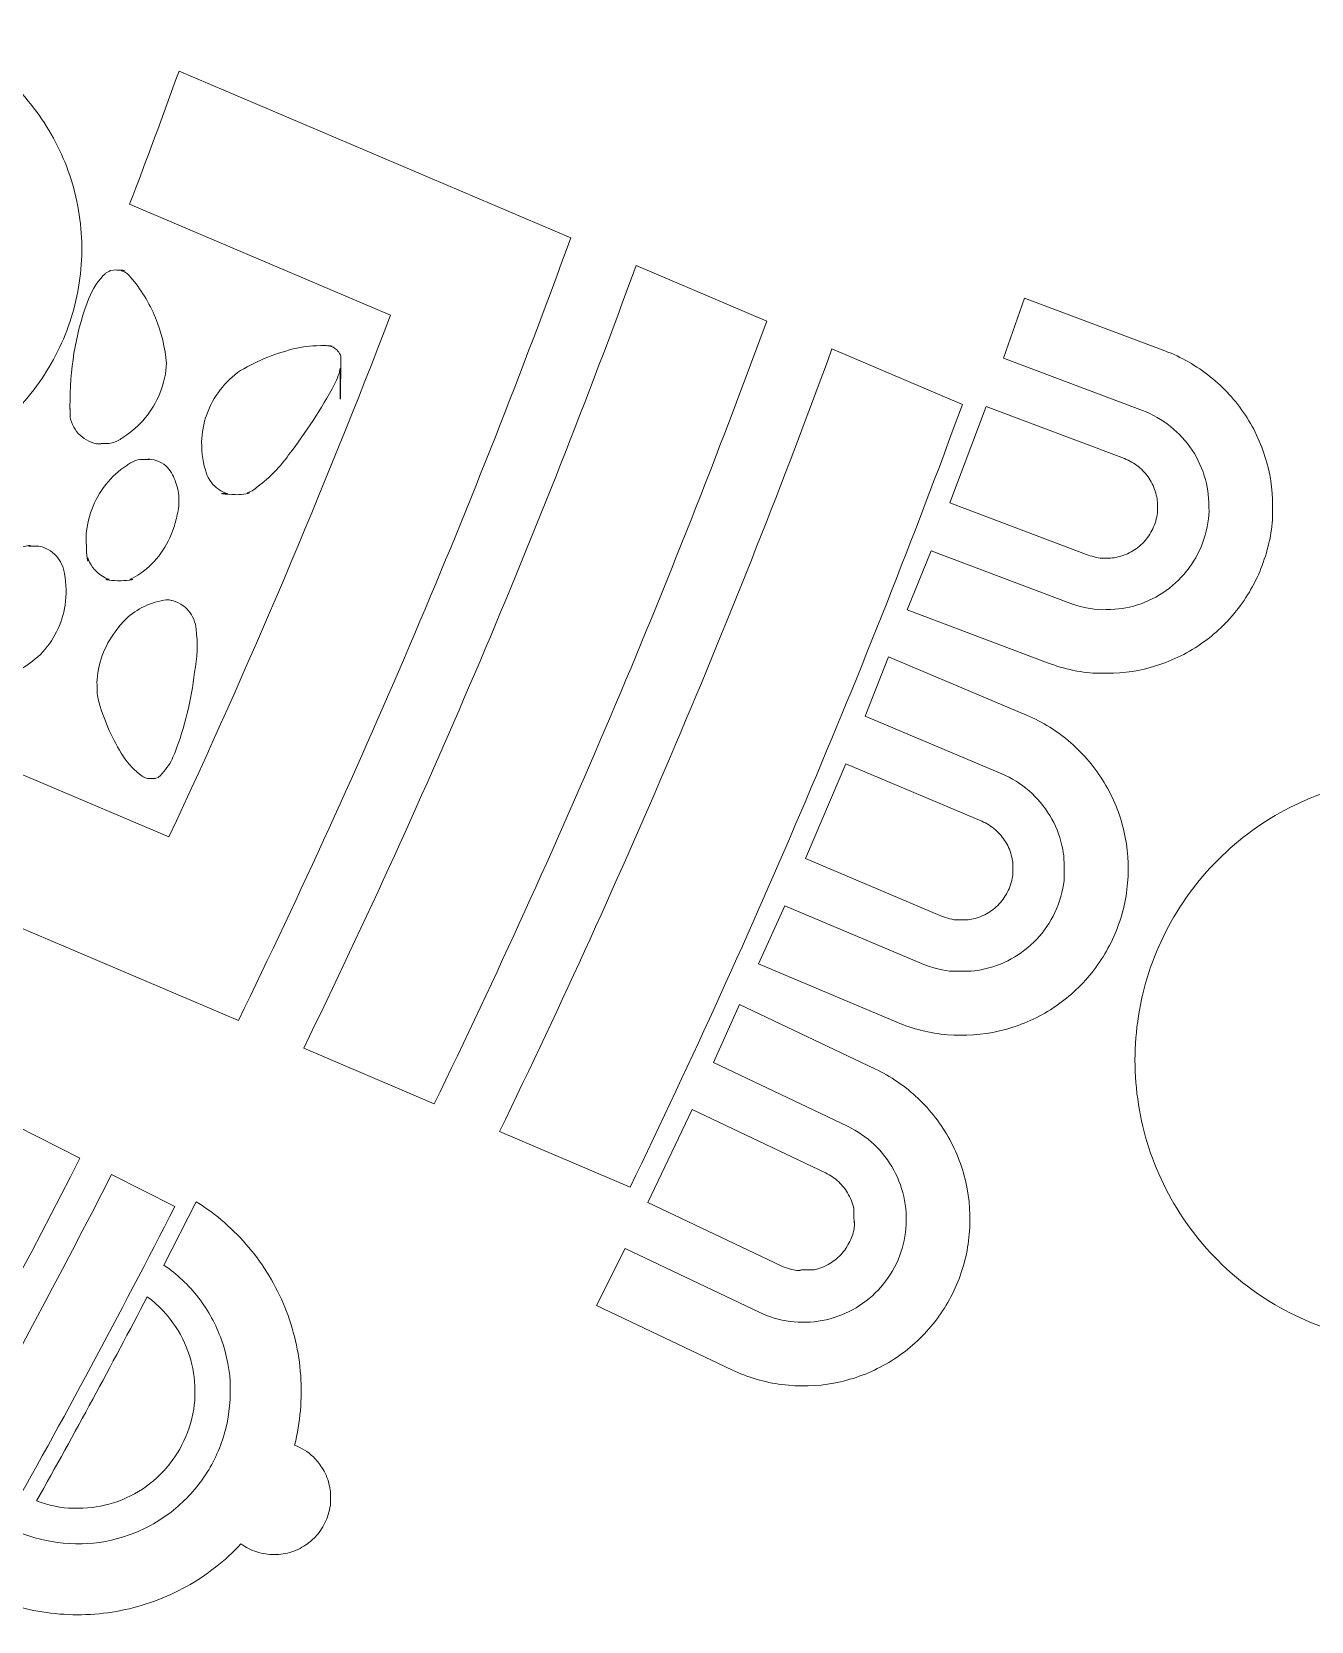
# Model space of a CAD drawing. Header units: millimetres. Extents: x -216 to 235, y -247 to 205.
# Drawn here: x 136.06 to 158.51, y -94.74 to -66.85 of the extents above; entities that cross this region are included whole.
import ezdxf

# ---------------------------------------------------------------- set-up
doc = ezdxf.new("R2010")
doc.units = ezdxf.units.MM
doc.header["$MEASUREMENT"] = 0
doc.layers.add('Camada 1', color=7, linetype='Continuous')

msp = doc.modelspace()

# ---------------------------------------------------------------- linework, layer by layer
at = {"layer": 'Camada 1', "color": 240, "lineweight": 18}
msp.add_open_spline([(40.386, -243.7514), (52.549, -242.0562), (64.5321, -239.369), (76.2543, -235.708), (76.2543, -235.708), (98.8911, -228.6351), (120.1427, -218.1082), (139.486, -204.3864), (139.486, -204.3864), (164.4969, -186.644), (185.4274, -164.233), (201.4217, -138.0695), (201.4217, -138.0695), (213.7717, -117.7741), (222.7947, -95.7966), (228.2686, -72.6782), (228.2686, -72.6782), (232.7664, -53.682), (234.7784, -34.2646), (234.2711, -14.7498), (234.2711, -14.7498), (233.6078, 8.9614), (229.2434, 32.277), (221.2854, 54.6227), (221.2854, 54.6227), (213.3274, 76.9685), (201.9717, 97.7943), (187.498, 116.5872), (187.498, 116.5872), (182.1139, 123.578), (176.3293, 130.2413), (170.1642, 136.5541), (170.1642, 136.5541), (153.5928, 153.4769), (134.5781, 167.599), (113.5883, 178.5727), (113.5883, 178.5727), (92.5985, 189.5464), (70.1505, 197.1015), (46.7969, 201.0519), (46.7969, 201.0519), (39.0919, 202.3552), (31.3295, 203.2562), (23.5308, 203.7524), (23.5308, 203.7524), (0.054, 205.2792), (-23.3725, 203.1146), (-46.1721, 197.3119), (-46.1721, 197.3119), (-57.2082, 194.503), (-67.9982, 190.8615), (-78.4793, 186.4083), (-78.4793, 186.4083), (-100.2525, 177.1917), (-120.3159, 164.6826), (-138.1754, 149.1888), (-138.1754, 149.1888), (-156.0349, 133.6951), (-171.2507, 115.5983), (-183.4483, 95.344), (-183.4483, 95.344), (-190.4371, 83.7389), (-196.3515, 71.5511), (-201.1434, 58.8799), (-201.1434, 58.8799), (-210.746, 33.3304), (-215.639, 6.4782), (-215.6655, -20.8162), (-215.6655, -20.8162), (-215.6885, -44.4186), (-212.0189, -67.7341), (-204.7472, -90.1884), (-204.7472, -90.1884), (-197.4754, -112.6427), (-186.7806, -133.683), (-172.926, -152.7913), (-172.926, -152.7913), (-167.4686, -160.3181), (-161.5547, -167.4917), (-155.2071, -174.2846)], degree=3, knots=[0, 0, 0, 0, 0.047619, 0.047619, 0.047619, 0.047619, 0.0952381, 0.0952381, 0.0952381, 0.0952381, 0.1428571, 0.1428571, 0.1428571, 0.1428571, 0.1904762, 0.1904762, 0.1904762, 0.1904762, 0.2380952, 0.2380952, 0.2380952, 0.2380952, 0.2857143, 0.2857143, 0.2857143, 0.2857143, 0.3333333, 0.3333333, 0.3333333, 0.3333333, 0.3809524, 0.3809524, 0.3809524, 0.3809524, 0.4285714, 0.4285714, 0.4285714, 0.4285714, 0.4761905, 0.4761905, 0.4761905, 0.4761905, 0.5238095, 0.5238095, 0.5238095, 0.5238095, 0.5714286, 0.5714286, 0.5714286, 0.5714286, 0.6190476, 0.6190476, 0.6190476, 0.6190476, 0.6666667, 0.6666667, 0.6666667, 0.6666667, 0.7142857, 0.7142857, 0.7142857, 0.7142857, 0.7619048, 0.7619048, 0.7619048, 0.7619048, 0.8095238, 0.8095238, 0.8095238, 0.8095238, 0.8571429, 0.8571429, 0.8571429, 0.8571429, 0.9047619, 0.9047619, 0.9047619, 0.9047619, 1, 1, 1, 1], dxfattribs=at)
at = {"layer": 'Camada 1', "color": 250, "lineweight": 18}
for points, knots in [([(169.4556, 135.5004), (152.9965, 152.348), (134.1044, 166.4135), (113.2447, 177.3504), (113.2447, 177.3504), (92.385, 188.2873), (70.0712, 195.8264), (46.8527, 199.782), (46.8527, 199.782), (39.1901, 201.0875), (31.4701, 201.9926), (23.7134, 202.4951), (23.7134, 202.4951), (0.3708, 204.0413), (-22.9262, 201.9169), (-45.6041, 196.1741), (-45.6041, 196.1741), (-56.5864, 193.3931), (-67.3248, 189.7829), (-77.7567, 185.3645), (-77.7567, 185.3645), (-99.4202, 176.2238), (-119.3871, 163.8067), (-137.1658, 148.419), (-137.1658, 148.419), (-154.9444, 133.0313), (-170.097, 115.0518), (-182.2504, 94.9233), (-182.2504, 94.9233), (-189.2131, 83.3915), (-195.1084, 71.2792), (-199.8881, 58.6848), (-199.8881, 58.6848), (-209.4979, 33.2044), (-214.3954, 6.4161), (-214.4225, -20.8161), (-214.4225, -20.8161), (-214.4225, -44.3152), (-210.6959, -67.68), (-203.3914, -90.0987), (-203.3914, -90.0987), (-196.087, -112.5174), (-185.3655, -133.5174), (-171.4908, -152.5816), (-171.4908, -152.5816), (-166.2338, -159.8049), (-160.555, -166.7015), (-154.4747, -173.2469), (-154.4747, -173.2469), (-138.5335, -190.4321), (-120.1002, -204.912), (-99.6287, -216.33), (-99.6287, -216.33), (-77.9909, -228.3986), (-54.6567, -236.727), (-30.2673, -241.0865), (-30.2673, -241.0865), (-7.2069, -245.2627), (16.2229, -245.78), (39.4452, -242.6257)], [0, 0, 0, 0, 0.0625, 0.0625, 0.0625, 0.0625, 0.125, 0.125, 0.125, 0.125, 0.1875, 0.1875, 0.1875, 0.1875, 0.25, 0.25, 0.25, 0.25, 0.3125, 0.3125, 0.3125, 0.3125, 0.375, 0.375, 0.375, 0.375, 0.4375, 0.4375, 0.4375, 0.4375, 0.5, 0.5, 0.5, 0.5, 0.5625, 0.5625, 0.5625, 0.5625, 0.625, 0.625, 0.625, 0.625, 0.6875, 0.6875, 0.6875, 0.6875, 0.75, 0.75, 0.75, 0.75, 0.8125, 0.8125, 0.8125, 0.8125, 0.875, 0.875, 0.875, 0.875, 1, 1, 1, 1]), ([(99.0752, -223.5108), (120.3873, -214.0775), (139.9613, -201.4264), (157.3152, -185.869), (157.3152, -185.869), (174.6691, -170.3116), (189.3757, -152.2309), (201.0728, -132.0723), (201.0728, -132.0723), (204.8494, -125.5637), (208.2899, -118.8715), (211.3855, -112.0128), (211.3855, -112.0128), (220.9957, -90.6018), (227.1381, -67.9511), (229.6616, -44.6183), (229.6616, -44.6183), (230.6264, -35.6978), (231.0521, -26.7353), (230.9373, -17.7634), (230.9373, -17.7634), (230.6204, 5.5261), (226.664, 28.4794), (219.1656, 50.5313), (219.1656, 50.5313), (211.6673, 72.5831), (200.8116, 93.1904), (186.8659, 111.8459), (186.8659, 111.8459), (180.4775, 120.3917), (173.4894, 128.4544), (165.9379, 135.9921), (165.9379, 135.9921), (163.2606, 138.6646), (160.5161, 141.2679), (157.7061, 143.8004)], [0, 0, 0, 0, 0.1, 0.1, 0.1, 0.1, 0.2, 0.2, 0.2, 0.2, 0.3, 0.3, 0.3, 0.3, 0.4, 0.4, 0.4, 0.4, 0.5, 0.5, 0.5, 0.5, 0.6, 0.6, 0.6, 0.6, 0.7, 0.7, 0.7, 0.7, 0.8, 0.8, 0.8, 0.8, 1, 1, 1, 1]), ([(60.7714, 142.4533), (77.9787, 137.0124), (94.123, 128.9467), (108.8068, 118.4548), (108.8068, 118.4548), (124.9538, 106.9173), (138.8796, 92.7784), (150.1705, 76.4581), (150.1705, 76.4581), (160.415, 61.5908), (168.2076, 45.304), (173.3565, 27.9986), (173.3565, 27.9986), (178.6945, 10.0576), (181.054, -8.5113), (180.3726, -27.2172), (180.3726, -27.2172), (179.6985, -45.2033), (176.219, -62.8625), (170.0198, -79.76), (170.0198, -79.76), (163.8206, -96.6575), (155.0545, -112.3772), (143.9371, -126.532), (143.9371, -126.532), (140.0032, -131.5408), (135.7961, -136.3224), (131.3289, -140.8621), (131.3289, -140.8621), (122.0238, -150.3182), (111.6907, -158.6385), (100.4673, -165.7122)], [0, 0, 0, 0, 0.1111111, 0.1111111, 0.1111111, 0.1111111, 0.2222222, 0.2222222, 0.2222222, 0.2222222, 0.3333333, 0.3333333, 0.3333333, 0.3333333, 0.4444444, 0.4444444, 0.4444444, 0.4444444, 0.5555556, 0.5555556, 0.5555556, 0.5555556, 0.6666667, 0.6666667, 0.6666667, 0.6666667, 0.7777778, 0.7777778, 0.7777778, 0.7777778, 1, 1, 1, 1]), ([(157.7781, 142.3947), (174.8588, 126.9372), (189.3112, 108.9981), (200.7793, 89.0189), (200.7793, 89.0189), (208.9387, 74.804), (215.4585, 59.7664), (220.2569, 44.0943), (220.2569, 44.0943), (227.0855, 21.7894), (230.3409, -1.3091), (229.9427, -24.6323), (229.9427, -24.6323), (229.7943, -33.3264), (229.1356, -41.9967), (227.9688, -50.6134), (227.9688, -50.6134), (224.8247, -73.616), (218.1209, -95.8435), (208.0225, -116.7486), (208.0225, -116.7486), (198.742, -135.9605), (186.7927, -153.6364), (172.4235, -169.4081), (172.4235, -169.4081), (151.9431, -191.8875), (127.3193, -209.7323), (99.5812, -222.1967)], [0, 0, 0, 0, 0.125, 0.125, 0.125, 0.125, 0.25, 0.25, 0.25, 0.25, 0.375, 0.375, 0.375, 0.375, 0.5, 0.5, 0.5, 0.5, 0.625, 0.625, 0.625, 0.625, 0.75, 0.75, 0.75, 0.75, 1, 1, 1, 1]), ([(99.8055, -164.6599), (114.881, -155.2167), (128.2937, -143.5315), (139.7132, -129.8919), (139.7132, -129.8919), (152.7839, -114.2803), (162.8561, -96.5853), (169.6061, -77.3759), (169.6061, -77.3759), (175.5536, -60.4675), (178.7829, -42.8368), (179.2144, -24.9179), (179.2144, -24.9179), (179.4625, -14.612), (178.7772, -4.3259), (177.1642, 5.8561), (177.1642, 5.8561), (174.3321, 23.5449), (168.7678, 40.5729), (160.6081, 56.5209), (160.6081, 56.5209), (152.4838, 72.3997), (141.9854, 86.8191), (129.3689, 99.4273), (129.3689, 99.4273), (116.7368, 112.0511), (102.2854, 122.5434), (86.3705, 130.6458), (86.3705, 130.6458), (78.0161, 134.8992), (69.3387, 138.4478), (60.3979, 141.2675)], [0, 0, 0, 0, 0.1111111, 0.1111111, 0.1111111, 0.1111111, 0.2222222, 0.2222222, 0.2222222, 0.2222222, 0.3333333, 0.3333333, 0.3333333, 0.3333333, 0.4444444, 0.4444444, 0.4444444, 0.4444444, 0.5555556, 0.5555556, 0.5555556, 0.5555556, 0.6666667, 0.6666667, 0.6666667, 0.6666667, 0.7777778, 0.7777778, 0.7777778, 0.7777778, 1, 1, 1, 1]), ([(39.4452, -242.6257), (51.8039, -240.947), (63.9786, -238.2392), (75.8837, -234.5214), (75.8837, -234.5214), (98.4034, -227.4817), (119.5445, -217.0058), (138.7865, -203.3516), (138.7865, -203.3516), (162.3398, -186.6382), (182.2735, -165.7398), (197.8558, -141.4234), (197.8558, -141.4234), (210.5592, -121.5071), (219.9906, -99.8488), (225.9178, -76.9817), (225.9178, -76.9817), (231.1662, -56.7331), (233.5541, -35.952), (233.035, -15.0406), (233.035, -15.0406), (232.4527, 8.4214), (228.2073, 31.5036), (220.4032, 53.6376), (220.4032, 53.6376), (212.5992, 75.7714), (201.4288, 96.412), (187.1669, 115.0511), (187.1669, 115.0511), (181.6804, 122.2215), (175.7693, 129.0463), (169.4555, 135.5004)], [0, 0, 0, 0, 0.1111111, 0.1111111, 0.1111111, 0.1111111, 0.2222222, 0.2222222, 0.2222222, 0.2222222, 0.3333333, 0.3333333, 0.3333333, 0.3333333, 0.4444444, 0.4444444, 0.4444444, 0.4444444, 0.5555556, 0.5555556, 0.5555556, 0.5555556, 0.6666667, 0.6666667, 0.6666667, 0.6666667, 0.7777778, 0.7777778, 0.7777778, 0.7777778, 1, 1, 1, 1]), ([(148.7192, 133.8278), (164.905, 119.3146), (178.6212, 102.4479), (189.53, 83.6432), (189.53, 83.6432), (198.4411, 68.2822), (205.3104, 51.9059), (210.0247, 34.7844), (210.0247, 34.7844), (217.5235, 7.5444), (219.4373, -20.6439), (215.6891, -48.6475), (215.6891, -48.6475), (212.7593, -70.3435), (206.4715, -91.3141), (196.9806, -111.043), (196.9806, -111.043), (188.8786, -127.8847), (178.5954, -143.4905), (166.316, -157.5797), (166.316, -157.5797), (149.2138, -177.2025), (128.7813, -193.3288), (105.7217, -205.4035), (105.7217, -205.4035), (105.5479, -205.7723), (105.3184, -206.1094), (105.039, -206.4064), (105.039, -206.4064), (104.8151, -206.6446), (104.5629, -206.8527), (104.2866, -207.0274), (104.2866, -207.0274), (104.2866, -207.2716), (104.248, -207.5139), (104.1722, -207.7466), (104.1722, -207.7466), (104.0964, -207.9793), (103.9852, -208.1974), (103.8412, -208.3953), (103.8412, -208.3953), (103.779, -208.4809), (103.711, -208.562), (103.6377, -208.6384), (103.6377, -208.6384), (103.4563, -208.8272), (103.2565, -208.9964), (103.0404, -209.1442), (103.0404, -209.1442), (103.0124, -209.6654), (102.9156, -210.1783), (102.7516, -210.6738), (102.7516, -210.6738), (102.6789, -210.8857), (102.5739, -211.0836), (102.4393, -211.2627), (102.4393, -211.2627), (102.3046, -211.4418), (102.1436, -211.5977), (101.9602, -211.7264)], [0, 0, 0, 0, 0.0625, 0.0625, 0.0625, 0.0625, 0.125, 0.125, 0.125, 0.125, 0.1875, 0.1875, 0.1875, 0.1875, 0.25, 0.25, 0.25, 0.25, 0.3125, 0.3125, 0.3125, 0.3125, 0.375, 0.375, 0.375, 0.375, 0.4375, 0.4375, 0.4375, 0.4375, 0.5, 0.5, 0.5, 0.5, 0.5625, 0.5625, 0.5625, 0.5625, 0.625, 0.625, 0.625, 0.625, 0.6875, 0.6875, 0.6875, 0.6875, 0.75, 0.75, 0.75, 0.75, 0.8125, 0.8125, 0.8125, 0.8125, 0.875, 0.875, 0.875, 0.875, 1, 1, 1, 1]), ([(134.4027, -66.9068), (134.7974, -67.0656), (135.1625, -67.2843), (135.4888, -67.5575), (135.4888, -67.5575), (135.8151, -67.8305), (136.0947, -68.1514), (136.3206, -68.5119), (136.3206, -68.5119), (136.5466, -68.8725), (136.7133, -69.264), (136.8168, -69.6767), (136.8168, -69.6767), (136.9203, -70.0895), (136.9579, -70.5133), (136.9288, -70.9378), (136.9288, -70.9378), (136.8996, -71.3624), (136.8045, -71.7771), (136.6456, -72.1719), (136.6456, -72.1719), (136.4866, -72.5666), (136.268, -72.9316), (135.9949, -73.258), (135.9949, -73.258), (135.7218, -73.5843), (135.401, -73.8638), (135.0404, -74.0898), (135.0404, -74.0898), (134.6798, -74.3158), (134.2883, -74.4825), (133.8756, -74.586), (133.8756, -74.586), (133.4628, -74.6895), (133.039, -74.7271), (132.6145, -74.698), (132.6145, -74.698), (132.19, -74.6688), (131.7752, -74.5736), (131.3805, -74.4147)], [0, 0, 0, 0, 0.0909091, 0.0909091, 0.0909091, 0.0909091, 0.1818182, 0.1818182, 0.1818182, 0.1818182, 0.2727273, 0.2727273, 0.2727273, 0.2727273, 0.3636364, 0.3636364, 0.3636364, 0.3636364, 0.4545455, 0.4545455, 0.4545455, 0.4545455, 0.5454545, 0.5454545, 0.5454545, 0.5454545, 0.6363636, 0.6363636, 0.6363636, 0.6363636, 0.7272727, 0.7272727, 0.7272727, 0.7272727, 0.8181818, 0.8181818, 0.8181818, 0.8181818, 1, 1, 1, 1]), ([(137.7899, -71.1527), (137.7899, -71.1429), (137.7285, -71.0855), (137.7181, -71.0855), (137.7181, -71.0855), (137.74, -71.0855), (137.6446, -71.0437), (137.6289, -71.0437), (137.6289, -71.0437), (137.7981, -71.0437), (137.5696, -71.0315), (137.5313, -71.0315), (137.5313, -71.0315), (137.5022, -71.0315), (137.3652, -71.0501), (137.4346, -71.0501), (137.4346, -71.0501), (137.4206, -71.0501), (137.3298, -71.0976), (137.3484, -71.0976), (137.3484, -71.0976), (137.3463, -71.0976), (137.3263, -71.1161), (137.3162, -71.1265), (137.3162, -71.1265), (137.1905, -71.2671), (137.0941, -71.4292), (137.0306, -71.6068), (137.0306, -71.6068), (136.8204, -72.1943), (136.7308, -72.7658), (136.7308, -73.4338), (136.7308, -73.4338), (136.7308, -73.5645), (136.7364, -73.3167), (136.7364, -73.6155), (136.7364, -73.6155), (136.7364, -73.6502), (136.7684, -73.733), (136.7979, -73.7866), (136.7979, -73.7866), (136.8273, -73.8401), (136.8647, -73.8884), (136.9092, -73.9302), (136.9092, -73.9302), (136.9537, -73.9721), (137.0042, -74.0065), (137.0595, -74.0325), (137.0595, -74.0325), (137.1147, -74.0585), (137.1937, -74.0833), (137.234, -74.0833), (137.234, -74.0833), (137.3647, -74.0833), (137.117, -74.0777), (137.4157, -74.0777), (137.4157, -74.0777), (137.4504, -74.0777), (137.5332, -74.0457), (137.5867, -74.0163), (137.5867, -74.0163), (137.6175, -73.9993), (137.6467, -73.9797), (137.674, -73.9575), (137.674, -73.9575), (137.8168, -73.868), (137.9438, -73.7571), (138.0519, -73.6278), (138.0519, -73.6278), (138.16, -73.4985), (138.2466, -73.3538), (138.3095, -73.1974), (138.3095, -73.1974), (138.377, -73.0294), (138.4236, -72.826), (138.4236, -72.6717)], [0, 0, 0, 0, 0.05, 0.05, 0.05, 0.05, 0.1, 0.1, 0.1, 0.1, 0.15, 0.15, 0.15, 0.15, 0.2, 0.2, 0.2, 0.2, 0.25, 0.25, 0.25, 0.25, 0.3, 0.3, 0.3, 0.3, 0.35, 0.35, 0.35, 0.35, 0.4, 0.4, 0.4, 0.4, 0.45, 0.45, 0.45, 0.45, 0.5, 0.5, 0.5, 0.5, 0.55, 0.55, 0.55, 0.55, 0.6, 0.6, 0.6, 0.6, 0.65, 0.65, 0.65, 0.65, 0.7, 0.7, 0.7, 0.7, 0.75, 0.75, 0.75, 0.75, 0.8, 0.8, 0.8, 0.8, 0.85, 0.85, 0.85, 0.85, 0.9, 0.9, 0.9, 0.9, 1, 1, 1, 1]), ([(138.4236, -72.6717), (138.4018, -72.3949), (138.3371, -72.1249), (138.2309, -71.8683), (138.2309, -71.8683), (138.1228, -71.6072), (137.9746, -71.3667), (137.7899, -71.1527)], [0, 0, 0, 0, 0.3333333, 0.3333333, 0.3333333, 0.3333333, 1, 1, 1, 1]), ([(153.1128, -72.578), (153.1128, -72.578), (153.4818, -71.5233), (153.4818, -71.5233), (153.4818, -71.5233), (153.4818, -71.5233), (155.9442, -72.4511), (155.9442, -72.4511)], [0, 0, 0, 0, 0.3333333, 0.3333333, 0.3333333, 0.3333333, 1, 1, 1, 1]), ([(141.2936, -72.3695), (141.4103, -72.3695), (141.2414, -72.3589), (141.2103, -72.3589), (141.2103, -72.3589), (140.9826, -72.3589), (140.875, -72.3639), (140.7113, -72.4021), (140.7113, -72.4021), (140.363, -72.4834), (140.0308, -72.6161), (139.7223, -72.797), (139.7223, -72.797), (139.5863, -72.8903), (139.4666, -73.0037), (139.3661, -73.1345), (139.3661, -73.1345), (139.2657, -73.2652), (139.1868, -73.41), (139.1317, -73.5654), (139.1317, -73.5654), (139.0765, -73.7208), (139.0419, -73.8994), (139.0419, -74.0477), (139.0419, -74.0477), (139.0419, -74.2588), (139.0661, -74.4266), (139.1289, -74.6066), (139.1289, -74.6066), (139.1289, -74.6315), (139.1768, -74.7129), (139.2127, -74.7591), (139.2127, -74.7591), (139.2485, -74.8053), (139.2911, -74.8454), (139.3395, -74.8783), (139.3395, -74.8783), (139.3878, -74.9111), (139.4693, -74.9524), (139.4969, -74.9524), (139.4969, -74.9524), (139.209, -74.9524), (139.6023, -74.9743), (139.6695, -74.9743), (139.6695, -74.9743), (139.7213, -74.9743), (139.9652, -74.9417), (139.8404, -74.9417), (139.8404, -74.9417), (139.8756, -74.9417), (139.9712, -74.8797), (140.0251, -74.831), (140.0251, -74.831), (140.2355, -74.676), (140.4181, -74.4892), (140.5682, -74.2753), (140.5682, -74.2753), (140.8713, -73.8853), (141.1405, -73.4712), (141.3739, -73.0358), (141.3739, -73.0358), (141.4208, -72.9484), (141.471, -72.8148), (141.471, -72.7571), (141.471, -72.7571), (141.471, -74.0376), (141.4848, -72.6438), (141.4848, -72.5458), (141.4848, -72.5458), (141.4848, -72.5332), (141.441, -72.4509), (141.441, -72.4677), (141.441, -72.4677), (141.441, -72.4588), (141.3846, -72.4069), (141.3751, -72.4069), (141.3751, -72.4069), (141.3954, -72.4069), (141.3081, -72.3695), (141.2936, -72.3695)], [0, 0, 0, 0, 0.047619, 0.047619, 0.047619, 0.047619, 0.0952381, 0.0952381, 0.0952381, 0.0952381, 0.1428571, 0.1428571, 0.1428571, 0.1428571, 0.1904762, 0.1904762, 0.1904762, 0.1904762, 0.2380952, 0.2380952, 0.2380952, 0.2380952, 0.2857143, 0.2857143, 0.2857143, 0.2857143, 0.3333333, 0.3333333, 0.3333333, 0.3333333, 0.3809524, 0.3809524, 0.3809524, 0.3809524, 0.4285714, 0.4285714, 0.4285714, 0.4285714, 0.4761905, 0.4761905, 0.4761905, 0.4761905, 0.5238095, 0.5238095, 0.5238095, 0.5238095, 0.5714286, 0.5714286, 0.5714286, 0.5714286, 0.6190476, 0.6190476, 0.6190476, 0.6190476, 0.6666667, 0.6666667, 0.6666667, 0.6666667, 0.7142857, 0.7142857, 0.7142857, 0.7142857, 0.7619048, 0.7619048, 0.7619048, 0.7619048, 0.8095238, 0.8095238, 0.8095238, 0.8095238, 0.8571429, 0.8571429, 0.8571429, 0.8571429, 0.9047619, 0.9047619, 0.9047619, 0.9047619, 1, 1, 1, 1]), ([(155.9442, -72.4511), (156.2319, -72.5595), (156.4991, -72.7116), (156.7392, -72.9036), (156.7392, -72.9036), (156.9793, -73.0955), (157.1864, -73.3227), (157.3554, -73.5795), (157.3554, -73.5795), (157.5244, -73.8363), (157.6512, -74.1163), (157.7326, -74.4127), (157.7326, -74.4127), (157.814, -74.7092), (157.8338, -74.9407), (157.8338, -75.3218), (157.8338, -75.3218), (157.8338, -75.5799), (157.7576, -75.93), (157.6492, -76.2176), (157.6492, -76.2176), (157.5408, -76.5053), (157.3888, -76.7725), (157.1968, -77.0126), (157.1968, -77.0126), (157.0048, -77.2526), (156.7776, -77.4597), (156.5209, -77.6288), (156.5209, -77.6288), (156.2641, -77.7978), (155.9841, -77.9246), (155.6876, -78.006), (155.6876, -78.006), (155.3912, -78.0874), (155.1596, -78.1072), (154.7786, -78.1072), (154.7786, -78.1072), (154.5205, -78.1072), (154.1704, -78.031), (153.8828, -77.9226)], [0, 0, 0, 0, 0.0909091, 0.0909091, 0.0909091, 0.0909091, 0.1818182, 0.1818182, 0.1818182, 0.1818182, 0.2727273, 0.2727273, 0.2727273, 0.2727273, 0.3636364, 0.3636364, 0.3636364, 0.3636364, 0.4545455, 0.4545455, 0.4545455, 0.4545455, 0.5454545, 0.5454545, 0.5454545, 0.5454545, 0.6363636, 0.6363636, 0.6363636, 0.6363636, 0.7272727, 0.7272727, 0.7272727, 0.7272727, 0.8181818, 0.8181818, 0.8181818, 0.8181818, 1, 1, 1, 1]), ([(155.232, -74.3417), (155.232, -74.3417), (152.8072, -73.4281), (152.8072, -73.4281), (152.8072, -73.4281), (152.8072, -73.4281), (152.1715, -75.1189), (152.1715, -75.1189), (152.1715, -75.1189), (152.1715, -75.1189), (154.595, -76.0321), (154.595, -76.0321)], [0, 0, 0, 0, 0.25, 0.25, 0.25, 0.25, 0.5, 0.5, 0.5, 0.5, 1, 1, 1, 1]), ([(154.2766, -76.8772), (154.4544, -76.9442), (154.6707, -76.9913), (154.8301, -76.9913), (154.8301, -76.9913), (155.0656, -76.9913), (155.2087, -76.9791), (155.3918, -76.9288), (155.3918, -76.9288), (155.575, -76.8785), (155.748, -76.8002), (155.9067, -76.6957), (155.9067, -76.6957), (156.0654, -76.5913), (156.2057, -76.4633), (156.3244, -76.3149), (156.3244, -76.3149), (156.443, -76.1666), (156.5369, -76.0015), (156.6039, -75.8238), (156.6039, -75.8238), (156.6709, -75.646), (156.718, -75.4297), (156.718, -75.2702), (156.718, -75.2702), (156.718, -75.0348), (156.7057, -74.8917), (156.6554, -74.7085), (156.6554, -74.7085), (156.6051, -74.5254), (156.5268, -74.3523), (156.4224, -74.1937), (156.4224, -74.1937), (156.3179, -74.035), (156.19, -73.8946), (156.0416, -73.776), (156.0416, -73.776), (155.8932, -73.6574), (155.7282, -73.5635), (155.5504, -73.4965)], [0, 0, 0, 0, 0.0909091, 0.0909091, 0.0909091, 0.0909091, 0.1818182, 0.1818182, 0.1818182, 0.1818182, 0.2727273, 0.2727273, 0.2727273, 0.2727273, 0.3636364, 0.3636364, 0.3636364, 0.3636364, 0.4545455, 0.4545455, 0.4545455, 0.4545455, 0.5454545, 0.5454545, 0.5454545, 0.5454545, 0.6363636, 0.6363636, 0.6363636, 0.6363636, 0.7272727, 0.7272727, 0.7272727, 0.7272727, 0.8181818, 0.8181818, 0.8181818, 0.8181818, 1, 1, 1, 1]), ([(137.7789, -76.4578), (137.8008, -76.4578), (137.8775, -76.4181), (137.9218, -76.3885), (137.9218, -76.3885), (138.0613, -76.2954), (138.1845, -76.1817), (138.2884, -76.0501), (138.2884, -76.0501), (138.3924, -75.9185), (138.4744, -75.7723), (138.5325, -75.615), (138.5325, -75.615), (138.5636, -75.531), (138.5875, -75.4447), (138.6041, -75.3567), (138.6041, -75.3567), (138.6331, -75.26), (138.6443, -75.1704), (138.6443, -75.059), (138.6443, -75.059), (138.6443, -74.9667), (138.624, -74.8587), (138.5906, -74.7634), (138.5906, -74.7634), (138.5567, -74.6666), (138.5079, -74.5764), (138.4454, -74.4951), (138.4454, -74.4951), (138.4022, -74.4551), (138.3533, -74.4223), (138.3, -74.3976), (138.3, -74.3976), (138.2465, -74.3729), (138.1711, -74.3499), (138.1315, -74.3499), (138.1315, -74.3499), (138.0133, -74.3499), (138.2944, -74.3565), (137.9566, -74.3565), (137.9566, -74.3565), (137.9237, -74.3565), (137.8437, -74.3882), (137.7923, -74.4169), (137.7923, -74.4169), (137.7693, -74.4297), (137.7472, -74.4442), (137.7262, -74.4601), (137.7262, -74.4601), (137.5866, -74.5529), (137.4632, -74.6663), (137.359, -74.7976), (137.359, -74.7976), (137.2549, -74.929), (137.1726, -75.075), (137.1141, -75.2321), (137.1141, -75.2321), (137.0557, -75.3892), (137.0155, -75.5783), (137.0155, -75.721), (137.0155, -75.721), (137.0155, -75.8403), (137.0184, -75.5015), (137.0184, -75.9051), (137.0184, -75.9051), (137.0184, -75.9662), (137.0468, -76.2667), (137.0468, -76.0846), (137.0468, -76.0846), (137.0468, -76.1119), (137.0934, -76.1972), (137.1293, -76.2466), (137.1293, -76.2466), (137.1652, -76.296), (137.2084, -76.3393), (137.2578, -76.3752), (137.2578, -76.3752), (137.3072, -76.4111), (137.3925, -76.4577), (137.4198, -76.4577), (137.4198, -76.4577), (137.2383, -76.4577), (137.5382, -76.4862), (137.5993, -76.4862), (137.5993, -76.4862), (137.6604, -76.4862), (137.9609, -76.4578), (137.7789, -76.4578)], [0, 0, 0, 0, 0.0434783, 0.0434783, 0.0434783, 0.0434783, 0.0869565, 0.0869565, 0.0869565, 0.0869565, 0.1304348, 0.1304348, 0.1304348, 0.1304348, 0.173913, 0.173913, 0.173913, 0.173913, 0.2173913, 0.2173913, 0.2173913, 0.2173913, 0.2608696, 0.2608696, 0.2608696, 0.2608696, 0.3043478, 0.3043478, 0.3043478, 0.3043478, 0.3478261, 0.3478261, 0.3478261, 0.3478261, 0.3913043, 0.3913043, 0.3913043, 0.3913043, 0.4347826, 0.4347826, 0.4347826, 0.4347826, 0.4782609, 0.4782609, 0.4782609, 0.4782609, 0.5217391, 0.5217391, 0.5217391, 0.5217391, 0.5652174, 0.5652174, 0.5652174, 0.5652174, 0.6086957, 0.6086957, 0.6086957, 0.6086957, 0.6521739, 0.6521739, 0.6521739, 0.6521739, 0.6956522, 0.6956522, 0.6956522, 0.6956522, 0.7391304, 0.7391304, 0.7391304, 0.7391304, 0.7826087, 0.7826087, 0.7826087, 0.7826087, 0.826087, 0.826087, 0.826087, 0.826087, 0.8695652, 0.8695652, 0.8695652, 0.8695652, 0.9130435, 0.9130435, 0.9130435, 0.9130435, 1, 1, 1, 1]), ([(155.6189, -75.7509), (155.6783, -75.6767), (155.7252, -75.5942), (155.7587, -75.5053), (155.7587, -75.5053), (155.7922, -75.4165), (155.8157, -75.3083), (155.8157, -75.2285), (155.8157, -75.2285), (155.8157, -75.1108), (155.8096, -75.0393), (155.7845, -74.9477), (155.7845, -74.9477), (155.7593, -74.8561), (155.7201, -74.7696), (155.6679, -74.6903), (155.6679, -74.6903), (155.6157, -74.6109), (155.5517, -74.5408), (155.4776, -74.4815), (155.4776, -74.4815), (155.4034, -74.4221), (155.3208, -74.3752), (155.232, -74.3417)], [0, 0, 0, 0, 0.1428571, 0.1428571, 0.1428571, 0.1428571, 0.2857143, 0.2857143, 0.2857143, 0.2857143, 0.4285714, 0.4285714, 0.4285714, 0.4285714, 0.5714286, 0.5714286, 0.5714286, 0.5714286, 0.7142857, 0.7142857, 0.7142857, 0.7142857, 1, 1, 1, 1]), ([(154.595, -76.0321), (154.6839, -76.0655), (154.7921, -76.0891), (154.8718, -76.0891), (154.8718, -76.0891), (154.9896, -76.0891), (155.0611, -76.083), (155.1526, -76.0578), (155.1526, -76.0578), (155.2443, -76.0327), (155.3308, -75.9935), (155.4101, -75.9413), (155.4101, -75.9413), (155.4894, -75.8891), (155.5596, -75.8251), (155.6189, -75.7509)], [0, 0, 0, 0, 0.2, 0.2, 0.2, 0.2, 0.4, 0.4, 0.4, 0.4, 0.6, 0.6, 0.6, 0.6, 1, 1, 1, 1]), ([(136.5854, -76.1923), (136.561, -76.1386), (136.5284, -76.0895), (136.4886, -76.046), (136.4886, -76.046), (136.4487, -76.0026), (136.4026, -75.9659), (136.3513, -75.9369), (136.3513, -75.9369), (136.2999, -75.9078), (136.2195, -75.8755), (136.1869, -75.8755), (136.1869, -75.8755), (135.7962, -75.8755), (136.1249, -75.8679), (136.0117, -75.8679), (136.0117, -75.8679), (135.9715, -75.8679), (135.8963, -75.8903), (135.8426, -75.9148), (135.8426, -75.9148), (135.8177, -75.9262), (135.7938, -75.9393), (135.7709, -75.9541), (135.7709, -75.9541), (135.617, -76.0622), (135.4745, -76.185), (135.3448, -76.3212), (135.3448, -76.3212), (135.0004, -76.7134), (134.6969, -77.1383), (134.4374, -77.5913), (134.4374, -77.5913), (134.3765, -77.6977), (134.3329, -77.8122), (134.3079, -77.9323), (134.3079, -77.9323), (134.2947, -77.9954), (134.2841, -78.0751), (134.2841, -78.124), (134.2841, -78.124), (134.2841, -78.1533), (134.3023, -78.2915), (134.3023, -78.2201), (134.3023, -78.2201), (134.3023, -78.2341), (134.3492, -78.3247), (134.3492, -78.306), (134.3492, -78.306), (134.3492, -78.3158), (134.4101, -78.3731), (134.4204, -78.3731), (134.4204, -78.3731), (134.3988, -78.3731), (134.4935, -78.4149), (134.5089, -78.4149), (134.5089, -78.4149), (134.3531, -78.4149), (134.5685, -78.4274), (134.6059, -78.4274), (134.6059, -78.4274), (134.614, -78.4274), (134.6546, -78.4247), (134.6389, -78.4247), (134.6389, -78.4247), (134.8613, -78.4247), (135.1603, -78.3602), (135.4071, -78.2676), (135.4071, -78.2676), (135.7047, -78.156), (135.976, -77.9905), (136.2114, -77.7769), (136.2114, -77.7769), (136.3272, -77.6598), (136.4233, -77.526), (136.4973, -77.3788), (136.4973, -77.3788), (136.5713, -77.2316), (136.6213, -77.0746), (136.6462, -76.9118), (136.6462, -76.9118), (136.6742, -76.7284), (136.6695, -76.543), (136.6324, -76.3613)], [0, 0, 0, 0, 0.0454545, 0.0454545, 0.0454545, 0.0454545, 0.0909091, 0.0909091, 0.0909091, 0.0909091, 0.1363636, 0.1363636, 0.1363636, 0.1363636, 0.1818182, 0.1818182, 0.1818182, 0.1818182, 0.2272727, 0.2272727, 0.2272727, 0.2272727, 0.2727273, 0.2727273, 0.2727273, 0.2727273, 0.3181818, 0.3181818, 0.3181818, 0.3181818, 0.3636364, 0.3636364, 0.3636364, 0.3636364, 0.4090909, 0.4090909, 0.4090909, 0.4090909, 0.4545455, 0.4545455, 0.4545455, 0.4545455, 0.5, 0.5, 0.5, 0.5, 0.5454545, 0.5454545, 0.5454545, 0.5454545, 0.5909091, 0.5909091, 0.5909091, 0.5909091, 0.6363636, 0.6363636, 0.6363636, 0.6363636, 0.6818182, 0.6818182, 0.6818182, 0.6818182, 0.7272727, 0.7272727, 0.7272727, 0.7272727, 0.7727273, 0.7727273, 0.7727273, 0.7727273, 0.8181818, 0.8181818, 0.8181818, 0.8181818, 0.8636364, 0.8636364, 0.8636364, 0.8636364, 0.9090909, 0.9090909, 0.9090909, 0.9090909, 1, 1, 1, 1]), ([(153.8828, -77.9226), (153.8828, -77.9226), (151.4217, -76.9953), (151.4217, -76.9953), (151.4217, -76.9953), (151.4217, -76.9953), (151.8413, -75.9597), (151.8413, -75.9597), (151.8413, -75.9597), (151.8413, -75.9597), (154.2766, -76.8772), (154.2766, -76.8772)], [0, 0, 0, 0, 0.25, 0.25, 0.25, 0.25, 0.5, 0.5, 0.5, 0.5, 1, 1, 1, 1]), ([(138.5043, -79.648), (138.529, -79.603), (138.5506, -79.5566), (138.5691, -79.5087), (138.5691, -79.5087), (138.7457, -79.0514), (138.862, -78.5753), (138.9161, -78.0881), (138.9161, -78.0881), (138.9682, -77.8377), (138.9773, -77.5821), (138.9429, -77.3286), (138.9429, -77.3286), (138.9429, -77.2841), (138.9248, -77.2131), (138.9024, -77.1589), (138.9024, -77.1589), (138.88, -77.1047), (138.8494, -77.0547), (138.8114, -77.01), (138.8114, -77.01), (138.7734, -76.9654), (138.7289, -76.9272), (138.6789, -76.8965), (138.6789, -76.8965), (138.629, -76.8658), (138.5479, -76.8295), (138.5178, -76.8295), (138.5178, -76.8295), (138.5281, -76.8295), (138.4666, -76.8186), (138.4589, -76.8186), (138.4589, -76.8186), (138.3632, -76.8186), (138.2021, -76.8619), (138.082, -76.9131), (138.082, -76.9131), (137.9619, -76.9643), (137.8513, -77.0337), (137.7528, -77.1195), (137.7528, -77.1195), (137.6677, -77.1938), (137.5933, -77.2789), (137.5313, -77.3733), (137.5313, -77.3733), (137.4314, -77.5011), (137.3528, -77.6429), (137.2974, -77.7954), (137.2974, -77.7954), (137.2419, -77.9478), (137.2054, -78.1273), (137.2054, -78.2691), (137.2054, -78.2691), (137.2054, -78.3992), (137.2079, -78.4664), (137.2234, -78.5639), (137.2234, -78.5639), (137.3169, -78.8967), (137.4536, -79.214), (137.6312, -79.5105), (137.6312, -79.5105), (137.7157, -79.6514), (137.8239, -79.7751), (137.9524, -79.8775), (137.9524, -79.8775), (137.9765, -79.8993), (138.0209, -79.9302), (138.0334, -79.9302), (138.0334, -79.9302), (137.992, -79.9302), (138.1041, -79.9553), (138.1267, -79.9553), (138.1267, -79.9553), (138.1852, -79.9553), (137.9442, -79.9504), (138.2232, -79.9504), (138.2232, -79.9504), (138.2328, -79.9504), (138.2983, -79.9303), (138.285, -79.9303), (138.285, -79.9303), (138.3726, -79.8481), (138.4463, -79.7533), (138.5043, -79.648)], [0, 0, 0, 0, 0.0454545, 0.0454545, 0.0454545, 0.0454545, 0.0909091, 0.0909091, 0.0909091, 0.0909091, 0.1363636, 0.1363636, 0.1363636, 0.1363636, 0.1818182, 0.1818182, 0.1818182, 0.1818182, 0.2272727, 0.2272727, 0.2272727, 0.2272727, 0.2727273, 0.2727273, 0.2727273, 0.2727273, 0.3181818, 0.3181818, 0.3181818, 0.3181818, 0.3636364, 0.3636364, 0.3636364, 0.3636364, 0.4090909, 0.4090909, 0.4090909, 0.4090909, 0.4545455, 0.4545455, 0.4545455, 0.4545455, 0.5, 0.5, 0.5, 0.5, 0.5454545, 0.5454545, 0.5454545, 0.5454545, 0.5909091, 0.5909091, 0.5909091, 0.5909091, 0.6363636, 0.6363636, 0.6363636, 0.6363636, 0.6818182, 0.6818182, 0.6818182, 0.6818182, 0.7272727, 0.7272727, 0.7272727, 0.7272727, 0.7727273, 0.7727273, 0.7727273, 0.7727273, 0.8181818, 0.8181818, 0.8181818, 0.8181818, 0.8636364, 0.8636364, 0.8636364, 0.8636364, 0.9090909, 0.9090909, 0.9090909, 0.9090909, 1, 1, 1, 1]), ([(153.5152, -78.8425), (153.5152, -78.8425), (151.0928, -77.8185), (151.0928, -77.8185), (151.0928, -77.8185), (151.0928, -77.8185), (150.6833, -78.8582), (150.6833, -78.8582), (150.6833, -78.8582), (150.6833, -78.8582), (153.0803, -79.8714), (153.0803, -79.8714)], [0, 0, 0, 0, 0.25, 0.25, 0.25, 0.25, 0.5, 0.5, 0.5, 0.5, 1, 1, 1, 1]), ([(151.2389, -84.228), (151.522, -84.3477), (151.8204, -84.4216), (152.1267, -84.448), (152.1267, -84.448), (152.4329, -84.4743), (152.7396, -84.4524), (153.039, -84.3828), (153.039, -84.3828), (153.3384, -84.3132), (153.6233, -84.1976), (153.8865, -84.0388), (153.8865, -84.0388), (154.1498, -83.8801), (154.385, -83.6821), (154.5863, -83.4498), (154.5863, -83.4498), (154.7876, -83.2175), (154.9502, -82.9566), (155.0698, -82.6734), (155.0698, -82.6734), (155.1895, -82.3903), (155.2634, -82.0919), (155.2897, -81.7856), (155.2897, -81.7856), (155.3161, -81.4793), (155.2942, -81.1727), (155.2245, -80.8733), (155.2245, -80.8733), (155.1549, -80.5739), (155.0394, -80.289), (154.8806, -80.0257), (154.8806, -80.0257), (154.7219, -79.7625), (154.5239, -79.5273), (154.2916, -79.326), (154.2916, -79.326), (154.0593, -79.1246), (153.7984, -78.9621), (153.5152, -78.8425)], [0, 0, 0, 0, 0.0909091, 0.0909091, 0.0909091, 0.0909091, 0.1818182, 0.1818182, 0.1818182, 0.1818182, 0.2727273, 0.2727273, 0.2727273, 0.2727273, 0.3636364, 0.3636364, 0.3636364, 0.3636364, 0.4545455, 0.4545455, 0.4545455, 0.4545455, 0.5454545, 0.5454545, 0.5454545, 0.5454545, 0.6363636, 0.6363636, 0.6363636, 0.6363636, 0.7272727, 0.7272727, 0.7272727, 0.7272727, 0.8181818, 0.8181818, 0.8181818, 0.8181818, 1, 1, 1, 1]), ([(152.0254, -82.3672), (152.0254, -82.3672), (149.6387, -81.3584), (149.6387, -81.3584), (149.6387, -81.3584), (149.6387, -81.3584), (150.3431, -79.695), (150.3431, -79.695), (150.3431, -79.695), (150.3431, -79.695), (152.7287, -80.7033), (152.7287, -80.7033)], [0, 0, 0, 0, 0.25, 0.25, 0.25, 0.25, 0.5, 0.5, 0.5, 0.5, 1, 1, 1, 1]), ([(153.0803, -79.8714), (153.2553, -79.9453), (153.4165, -80.0457), (153.5601, -80.1701), (153.5601, -80.1701), (153.7036, -80.2945), (153.8259, -80.4399), (153.924, -80.6025), (153.924, -80.6025), (154.0221, -80.7652), (154.0935, -80.9412), (154.1365, -81.1262), (154.1365, -81.1262), (154.1795, -81.3112), (154.1768, -81.393), (154.1768, -81.6899)], [0, 0, 0, 0, 0.2, 0.2, 0.2, 0.2, 0.4, 0.4, 0.4, 0.4, 0.6, 0.6, 0.6, 0.6, 1, 1, 1, 1]), ([(159.6145, -79.983), (159.098, -80.0648), (158.6006, -80.2263), (158.1347, -80.4637), (158.1347, -80.4637), (157.6687, -80.7011), (157.2456, -81.0085), (156.8758, -81.3782), (156.8758, -81.3782), (156.506, -81.748), (156.1986, -82.171), (155.9612, -82.637), (155.9612, -82.637), (155.7238, -83.1029), (155.5622, -83.6002), (155.4803, -84.1167), (155.4803, -84.1167), (155.3985, -84.6332), (155.3985, -85.1562), (155.4802, -85.6727), (155.4802, -85.6727), (155.562, -86.1892), (155.7236, -86.6865), (155.961, -87.1525), (155.961, -87.1525), (156.1984, -87.6184), (156.5057, -88.0415), (156.8755, -88.4113), (156.8755, -88.4113), (157.2452, -88.7811), (157.6683, -89.0885), (158.1342, -89.326), (158.1342, -89.326), (158.6001, -89.5634), (159.0975, -89.725), (159.614, -89.8068), (159.614, -89.8068), (160.1305, -89.8887), (160.6534, -89.8887), (161.1699, -89.8069), (161.1699, -89.8069), (161.6864, -89.7251), (162.1838, -89.5636), (162.6497, -89.3262), (162.6497, -89.3262), (163.1965, -89.0476), (163.6831, -88.6737), (164.093, -88.2171), (164.093, -88.2171), (164.4423, -87.828), (164.7265, -87.3891), (164.9385, -86.9111), (164.9385, -86.9111), (165.1505, -86.4331), (165.2851, -85.9279), (165.339, -85.4078), (165.339, -85.4078), (165.393, -84.8877), (165.3649, -84.3655), (165.2554, -83.8542), (165.2554, -83.8542), (165.146, -83.3429), (164.9579, -82.855), (164.6959, -82.4026), (164.6959, -82.4026), (164.4789, -82.0279), (164.2151, -81.6847), (163.9089, -81.3786)], [0, 0, 0, 0, 0.0555556, 0.0555556, 0.0555556, 0.0555556, 0.1111111, 0.1111111, 0.1111111, 0.1111111, 0.1666667, 0.1666667, 0.1666667, 0.1666667, 0.2222222, 0.2222222, 0.2222222, 0.2222222, 0.2777778, 0.2777778, 0.2777778, 0.2777778, 0.3333333, 0.3333333, 0.3333333, 0.3333333, 0.3888889, 0.3888889, 0.3888889, 0.3888889, 0.4444444, 0.4444444, 0.4444444, 0.4444444, 0.5, 0.5, 0.5, 0.5, 0.5555556, 0.5555556, 0.5555556, 0.5555556, 0.6111111, 0.6111111, 0.6111111, 0.6111111, 0.6666667, 0.6666667, 0.6666667, 0.6666667, 0.7222222, 0.7222222, 0.7222222, 0.7222222, 0.7777778, 0.7777778, 0.7777778, 0.7777778, 0.8333333, 0.8333333, 0.8333333, 0.8333333, 0.8888889, 0.8888889, 0.8888889, 0.8888889, 1, 1, 1, 1]), ([(152.7287, -80.7033), (152.8162, -80.7403), (152.8968, -80.7905), (152.9686, -80.8527), (152.9686, -80.8527), (153.0403, -80.9149), (153.1015, -80.9876), (153.1505, -81.0689), (153.1505, -81.0689), (153.1996, -81.1502), (153.2353, -81.2382), (153.2568, -81.3307), (153.2568, -81.3307), (153.2783, -81.4232), (153.2769, -81.4641), (153.2769, -81.6126), (153.2769, -81.6126), (153.2769, -81.6828), (153.246, -81.7994), (153.209, -81.8869), (153.209, -81.8869), (153.172, -81.9743), (153.1218, -82.055), (153.0596, -82.1267)], [0, 0, 0, 0, 0.1428571, 0.1428571, 0.1428571, 0.1428571, 0.2857143, 0.2857143, 0.2857143, 0.2857143, 0.4285714, 0.4285714, 0.4285714, 0.4285714, 0.5714286, 0.5714286, 0.5714286, 0.5714286, 0.7142857, 0.7142857, 0.7142857, 0.7142857, 1, 1, 1, 1]), ([(154.1768, -81.6899), (154.1768, -81.8303), (154.1148, -82.0636), (154.0409, -82.2385), (154.0409, -82.2385), (153.967, -82.4135), (153.8666, -82.5747), (153.7421, -82.7183), (153.7421, -82.7183), (153.6177, -82.8618), (153.4724, -82.9841), (153.3098, -83.0822), (153.3098, -83.0822), (153.1471, -83.1803), (152.9711, -83.2517), (152.7861, -83.2947), (152.7861, -83.2947), (152.601, -83.3377), (152.5193, -83.335), (152.2223, -83.335), (152.2223, -83.335), (152.082, -83.335), (151.8487, -83.2731), (151.6738, -83.1991)], [0, 0, 0, 0, 0.1428571, 0.1428571, 0.1428571, 0.1428571, 0.2857143, 0.2857143, 0.2857143, 0.2857143, 0.4285714, 0.4285714, 0.4285714, 0.4285714, 0.5714286, 0.5714286, 0.5714286, 0.5714286, 0.7142857, 0.7142857, 0.7142857, 0.7142857, 1, 1, 1, 1]), ([(151.6738, -83.1991), (151.6738, -83.1991), (149.2744, -82.1849), (149.2744, -82.1849), (149.2744, -82.1849), (149.2744, -82.1849), (148.815, -83.2035), (148.815, -83.2035), (148.815, -83.2035), (148.815, -83.2035), (151.2389, -84.228), (151.2389, -84.228)], [0, 0, 0, 0, 0.25, 0.25, 0.25, 0.25, 0.5, 0.5, 0.5, 0.5, 1, 1, 1, 1]), ([(153.0596, -82.1267), (152.9974, -82.1985), (152.9248, -82.2597), (152.8434, -82.3087), (152.8434, -82.3087), (152.7621, -82.3577), (152.6741, -82.3935), (152.5816, -82.415), (152.5816, -82.415), (152.489, -82.4365), (152.4482, -82.4351), (152.2997, -82.4351), (152.2997, -82.4351), (152.2295, -82.4351), (152.1129, -82.4041), (152.0254, -82.3672)], [0, 0, 0, 0, 0.2, 0.2, 0.2, 0.2, 0.4, 0.4, 0.4, 0.4, 0.6, 0.6, 0.6, 0.6, 1, 1, 1, 1]), ([(150.8548, -85.046), (150.8548, -85.046), (148.4793, -83.9173), (148.4793, -83.9173), (148.4793, -83.9173), (148.4793, -83.9173), (148.0248, -84.9382), (148.0248, -84.9382), (148.0248, -84.9382), (148.0248, -84.9382), (150.3754, -86.055), (150.3754, -86.055)], [0, 0, 0, 0, 0.25, 0.25, 0.25, 0.25, 0.5, 0.5, 0.5, 0.5, 1, 1, 1, 1]), ([(148.3457, -90.3271), (148.6233, -90.459), (148.9182, -90.5459), (149.2231, -90.5856), (149.2231, -90.5856), (149.5279, -90.6252), (149.8352, -90.6167), (150.1373, -90.5603), (150.1373, -90.5603), (150.4395, -90.5038), (150.7292, -90.4007), (150.9991, -90.2536), (150.9991, -90.2536), (151.269, -90.1065), (151.5126, -89.919), (151.7239, -89.6957), (151.7239, -89.6957), (151.9351, -89.4724), (152.1089, -89.2188), (152.2408, -88.9411), (152.2408, -88.9411), (152.3727, -88.6635), (152.4596, -88.3686), (152.4993, -88.0638), (152.4993, -88.0638), (152.5389, -87.7589), (152.5304, -87.4516), (152.4739, -87.1495), (152.4739, -87.1495), (152.4175, -86.8473), (152.3144, -86.5576), (152.1673, -86.2877), (152.1673, -86.2877), (152.0202, -86.0178), (151.8327, -85.7742), (151.6094, -85.5629), (151.6094, -85.5629), (151.3861, -85.3516), (151.1325, -85.1779), (150.8548, -85.046)], [0, 0, 0, 0, 0.0909091, 0.0909091, 0.0909091, 0.0909091, 0.1818182, 0.1818182, 0.1818182, 0.1818182, 0.2727273, 0.2727273, 0.2727273, 0.2727273, 0.3636364, 0.3636364, 0.3636364, 0.3636364, 0.4545455, 0.4545455, 0.4545455, 0.4545455, 0.5454545, 0.5454545, 0.5454545, 0.5454545, 0.6363636, 0.6363636, 0.6363636, 0.6363636, 0.7272727, 0.7272727, 0.7272727, 0.7272727, 0.8181818, 0.8181818, 0.8181818, 0.8181818, 1, 1, 1, 1]), ([(149.2126, -88.5024), (149.2126, -88.5024), (146.8722, -87.3904), (146.8722, -87.3904), (146.8722, -87.3904), (146.8722, -87.3904), (147.6485, -85.7593), (147.6485, -85.7593), (147.6485, -85.7593), (147.6485, -85.7593), (149.9878, -86.8708), (149.9878, -86.8708)], [0, 0, 0, 0, 0.25, 0.25, 0.25, 0.25, 0.5, 0.5, 0.5, 0.5, 1, 1, 1, 1]), ([(150.3754, -86.055), (150.547, -86.1365), (150.7037, -86.2438), (150.8417, -86.3744), (150.8417, -86.3744), (150.9797, -86.5049), (151.0955, -86.6554), (151.1864, -86.8222), (151.1864, -86.8222), (151.2773, -86.989), (151.341, -87.168), (151.3759, -87.3547), (151.3759, -87.3547), (151.4108, -87.5414), (151.416, -87.7313), (151.3915, -87.9196), (151.3915, -87.9196), (151.367, -88.108), (151.3133, -88.2902), (151.2318, -88.4618)], [0, 0, 0, 0, 0.1666667, 0.1666667, 0.1666667, 0.1666667, 0.3333333, 0.3333333, 0.3333333, 0.3333333, 0.5, 0.5, 0.5, 0.5, 0.6666667, 0.6666667, 0.6666667, 0.6666667, 1, 1, 1, 1]), ([(137.4608, -86.8988), (135.6503, -90.4551), (133.6908, -93.9315), (131.5858, -97.3218), (131.5858, -97.3218), (131.8874, -97.6746), (132.1338, -98.068), (132.3196, -98.4933), (132.3196, -98.4933), (134.5655, -94.911), (136.6498, -91.2322), (138.5686, -87.4645)], [0, 0, 0, 0, 0.25, 0.25, 0.25, 0.25, 0.5, 0.5, 0.5, 0.5, 1, 1, 1, 1]), ([(149.9878, -86.8708), (150.0736, -86.9115), (150.152, -86.9652), (150.221, -87.0305), (150.221, -87.0305), (150.29, -87.0957), (150.3479, -87.171), (150.3933, -87.2544), (150.3933, -87.2544), (150.4388, -87.3378), (150.488, -87.4663), (150.488, -87.5206), (150.488, -87.5206), (150.488, -87.9569), (150.4959, -87.594), (150.4959, -87.8031), (150.4959, -87.8031), (150.4959, -87.8652), (150.4568, -87.9884), (150.416, -88.0742), (150.416, -88.0742), (150.3753, -88.16), (150.3216, -88.2383), (150.2563, -88.3073), (150.2563, -88.3073), (150.1911, -88.3763), (150.1158, -88.4342), (150.0324, -88.4796)], [0, 0, 0, 0, 0.125, 0.125, 0.125, 0.125, 0.25, 0.25, 0.25, 0.25, 0.375, 0.375, 0.375, 0.375, 0.5, 0.5, 0.5, 0.5, 0.625, 0.625, 0.625, 0.625, 0.75, 0.75, 0.75, 0.75, 1, 1, 1, 1]), ([(135.2172, -94.2598), (135.5913, -94.4333), (135.988, -94.5462), (136.3974, -94.5956), (136.3974, -94.5956), (136.8068, -94.6451), (137.2189, -94.6299), (137.6236, -94.5504), (137.6236, -94.5504), (138.0283, -94.4709), (138.4155, -94.3291), (138.7758, -94.1284), (138.7758, -94.1284), (139.1319, -93.9301), (139.4531, -93.679), (139.7316, -93.3813), (139.7316, -93.3813), (139.8164, -93.4425), (139.9098, -93.4897), (140.0093, -93.5217), (140.0093, -93.5217), (140.1089, -93.5537), (140.2109, -93.5694), (140.3169, -93.5694), (140.3169, -93.5694), (140.4201, -93.5694), (140.5247, -93.5524), (140.6241, -93.5197), (140.6241, -93.5197), (140.7234, -93.4871), (140.8165, -93.4393), (140.9009, -93.3776), (140.9009, -93.3776), (140.9666, -93.3295), (141.0259, -93.2738), (141.0781, -93.2113), (141.0781, -93.2113), (141.1449, -93.1303), (141.1983, -93.0399), (141.237, -92.9423), (141.237, -92.9423), (141.2756, -92.8446), (141.305, -92.7208), (141.305, -92.6374), (141.305, -92.6374), (141.305, -92.4951), (141.3016, -92.428), (141.2755, -92.3263), (141.2755, -92.3263), (141.2494, -92.2246), (141.2076, -92.1283), (141.1513, -92.0397), (141.1513, -92.0397), (141.1088, -91.9727), (141.0587, -91.9113), (141.0016, -91.8563), (141.0016, -91.8563), (140.9071, -91.7651), (140.7963, -91.6947), (140.6736, -91.6478), (140.6736, -91.6478), (140.773, -91.2476), (140.8085, -90.8368), (140.7794, -90.4254), (140.7794, -90.4254), (140.7503, -90.0141), (140.6572, -89.6124), (140.5024, -89.2302), (140.5024, -89.2302), (140.3475, -88.848), (140.1348, -88.4947), (139.8695, -88.1791), (139.8695, -88.1791), (139.6055, -87.865), (139.2959, -87.5959), (138.9481, -87.3783)], [0, 0, 0, 0, 0.05, 0.05, 0.05, 0.05, 0.1, 0.1, 0.1, 0.1, 0.15, 0.15, 0.15, 0.15, 0.2, 0.2, 0.2, 0.2, 0.25, 0.25, 0.25, 0.25, 0.3, 0.3, 0.3, 0.3, 0.35, 0.35, 0.35, 0.35, 0.4, 0.4, 0.4, 0.4, 0.45, 0.45, 0.45, 0.45, 0.5, 0.5, 0.5, 0.5, 0.55, 0.55, 0.55, 0.55, 0.6, 0.6, 0.6, 0.6, 0.65, 0.65, 0.65, 0.65, 0.7, 0.7, 0.7, 0.7, 0.75, 0.75, 0.75, 0.75, 0.8, 0.8, 0.8, 0.8, 0.85, 0.85, 0.85, 0.85, 0.9, 0.9, 0.9, 0.9, 1, 1, 1, 1]), ([(148.8251, -89.3182), (148.8251, -89.3182), (146.4722, -88.2003), (146.4722, -88.2003), (146.4722, -88.2003), (146.4722, -88.2003), (145.9688, -89.1979), (145.9688, -89.1979), (145.9688, -89.1979), (145.9688, -89.1979), (148.3457, -90.3271), (148.3457, -90.3271)], [0, 0, 0, 0, 0.25, 0.25, 0.25, 0.25, 0.5, 0.5, 0.5, 0.5, 1, 1, 1, 1]), ([(138.3771, -88.4899), (138.6098, -88.6487), (138.8148, -88.8418), (138.987, -89.0647), (138.987, -89.0647), (139.1592, -89.2876), (139.2944, -89.5346), (139.3893, -89.7998), (139.3893, -89.7998), (139.4842, -90.0649), (139.5448, -90.3724), (139.5448, -90.6232), (139.5448, -90.6232), (139.5448, -90.9446), (139.5174, -91.1841), (139.4383, -91.4544), (139.4383, -91.4544), (139.3592, -91.7247), (139.2388, -91.9793), (139.0801, -92.212), (139.0801, -92.212), (138.9214, -92.4446), (138.7282, -92.6495), (138.5054, -92.8218), (138.5054, -92.8218), (138.2825, -92.994), (138.0355, -93.1292), (137.7703, -93.2241)], [0, 0, 0, 0, 0.125, 0.125, 0.125, 0.125, 0.25, 0.25, 0.25, 0.25, 0.375, 0.375, 0.375, 0.375, 0.5, 0.5, 0.5, 0.5, 0.625, 0.625, 0.625, 0.625, 0.75, 0.75, 0.75, 0.75, 1, 1, 1, 1]), ([(151.2318, -88.4618), (151.1503, -88.6333), (151.043, -88.79), (150.9124, -88.928), (150.9124, -88.928), (150.7819, -89.066), (150.6314, -89.1818), (150.4646, -89.2728), (150.4646, -89.2728), (150.2978, -89.3636), (150.1188, -89.4273), (149.9321, -89.4622), (149.9321, -89.4622), (149.7454, -89.4971), (149.5555, -89.5024), (149.3672, -89.4779), (149.3672, -89.4779), (149.1788, -89.4533), (148.9966, -89.3997), (148.8251, -89.3182)], [0, 0, 0, 0, 0.1666667, 0.1666667, 0.1666667, 0.1666667, 0.3333333, 0.3333333, 0.3333333, 0.3333333, 0.5, 0.5, 0.5, 0.5, 0.6666667, 0.6666667, 0.6666667, 0.6666667, 1, 1, 1, 1]), ([(150.0324, -88.4796), (149.949, -88.5251), (149.8205, -88.5744), (149.7662, -88.5744), (149.7662, -88.5744), (149.3299, -88.5744), (149.6928, -88.5822), (149.4837, -88.5822), (149.4837, -88.5822), (149.4216, -88.5822), (149.2984, -88.5431), (149.2126, -88.5024)], [0, 0, 0, 0, 0.25, 0.25, 0.25, 0.25, 0.5, 0.5, 0.5, 0.5, 1, 1, 1, 1]), ([(138.7939, -91.4242), (138.8698, -91.2217), (138.9227, -90.9763), (138.9227, -90.7938), (138.9227, -90.7938), (138.9227, -90.5279), (138.9081, -90.3629), (138.8505, -90.1544), (138.8505, -90.1544), (138.7929, -89.946), (138.7034, -89.7491), (138.5842, -89.5687), (138.5842, -89.5687), (138.4503, -89.3661), (138.2831, -89.1901), (138.0876, -89.0461), (138.0876, -89.0461), (137.4575, -90.2492), (136.8104, -91.4432), (136.1463, -92.6278)], [0, 0, 0, 0, 0.1666667, 0.1666667, 0.1666667, 0.1666667, 0.3333333, 0.3333333, 0.3333333, 0.3333333, 0.5, 0.5, 0.5, 0.5, 0.6666667, 0.6666667, 0.6666667, 0.6666667, 1, 1, 1, 1]), ([(136.1463, -92.6278), (136.3488, -92.7037), (136.5941, -92.7566), (136.7767, -92.7566), (136.7767, -92.7566), (137.0425, -92.7566), (137.2076, -92.742), (137.416, -92.6844), (137.416, -92.6844), (137.6245, -92.6268), (137.8213, -92.5373), (138.0018, -92.4181), (138.0018, -92.4181), (138.1822, -92.2989), (138.3418, -92.153), (138.4765, -91.9839), (138.4765, -91.9839), (138.6113, -91.8148), (138.718, -91.6266), (138.7939, -91.4242)], [0, 0, 0, 0, 0.1666667, 0.1666667, 0.1666667, 0.1666667, 0.3333333, 0.3333333, 0.3333333, 0.3333333, 0.5, 0.5, 0.5, 0.5, 0.6666667, 0.6666667, 0.6666667, 0.6666667, 1, 1, 1, 1]), ([(137.7703, -93.2241), (137.5052, -93.319), (137.1977, -93.3797), (136.9469, -93.3797), (136.9469, -93.3797), (136.6255, -93.3797), (136.386, -93.3522), (136.1157, -93.2731), (136.1157, -93.2731), (136.0214, -93.2455), (135.9287, -93.2128), (135.838, -93.175)], [0, 0, 0, 0, 0.25, 0.25, 0.25, 0.25, 0.5, 0.5, 0.5, 0.5, 1, 1, 1, 1])]:
    msp.add_open_spline(points, degree=3, knots=knots, dxfattribs=at)
for points in [[(138.6444, -67.5457), (138.3625, -68.326), (138.0733, -69.1036), (137.7771, -69.8786)], [(145.519, -70.4679), (145.519, -70.4679), (138.6444, -67.5457), (138.6444, -67.5457)], [(137.7771, -69.8786), (137.7771, -69.8786), (142.3567, -71.8252), (142.3567, -71.8252)], [(139.6866, -84.1982), (141.8685, -79.7249), (143.8144, -75.1439), (145.519, -70.4679)], [(140.8324, -84.6853), (143.0121, -80.2109), (144.9579, -75.6301), (146.6648, -70.9549)], [(146.6648, -70.9549), (146.6648, -70.9549), (148.9562, -71.9289), (148.9562, -71.9289)], [(142.3567, -71.8252), (141.1685, -74.9215), (139.8718, -77.974), (138.4681, -80.9787)], [(148.9562, -71.9289), (147.2453, -76.6025), (145.2995, -81.1832), (143.1238, -85.6592)], [(144.2696, -86.1463), (146.4434, -81.6694), (148.3891, -77.0887), (150.1018, -72.4159)], [(150.1018, -72.4159), (150.1018, -72.4159), (152.3923, -73.3895), (152.3923, -73.3895)], [(155.5504, -73.4965), (155.5504, -73.4965), (153.1128, -72.578), (153.1128, -72.578)], [(152.3923, -73.3895), (150.6759, -78.0608), (148.7305, -82.6415), (146.5609, -87.1202)], [(136.6324, -76.3613), (136.6324, -76.3211), (136.6099, -76.2459), (136.5854, -76.1923)], [(138.4681, -80.9787), (138.4681, -80.9787), (133.8887, -79.0321), (133.8887, -79.0321)], [(132.8118, -81.2759), (132.8118, -81.2759), (139.6866, -84.1982), (139.6866, -84.1982)], [(143.1238, -85.6592), (143.1238, -85.6592), (140.8324, -84.6853), (140.8324, -84.6853)], [(135.7991, -86.0501), (135.7991, -86.0501), (136.9065, -86.6156), (136.9065, -86.6156)], [(146.5609, -87.1202), (146.5609, -87.1202), (144.2696, -86.1463), (144.2696, -86.1463)], [(136.9065, -86.6156), (135.1253, -90.1147), (133.1994, -93.5363), (131.132, -96.8743)], [(138.5686, -87.4645), (138.5686, -87.4645), (137.4608, -86.8988), (137.4608, -86.8988)], [(138.9481, -87.3783), (138.9481, -87.3783), (138.3771, -88.4899), (138.3771, -88.4899)]]:
    msp.add_open_spline(points, degree=3, dxfattribs=at)

doc.saveas('drawing.dxf')
